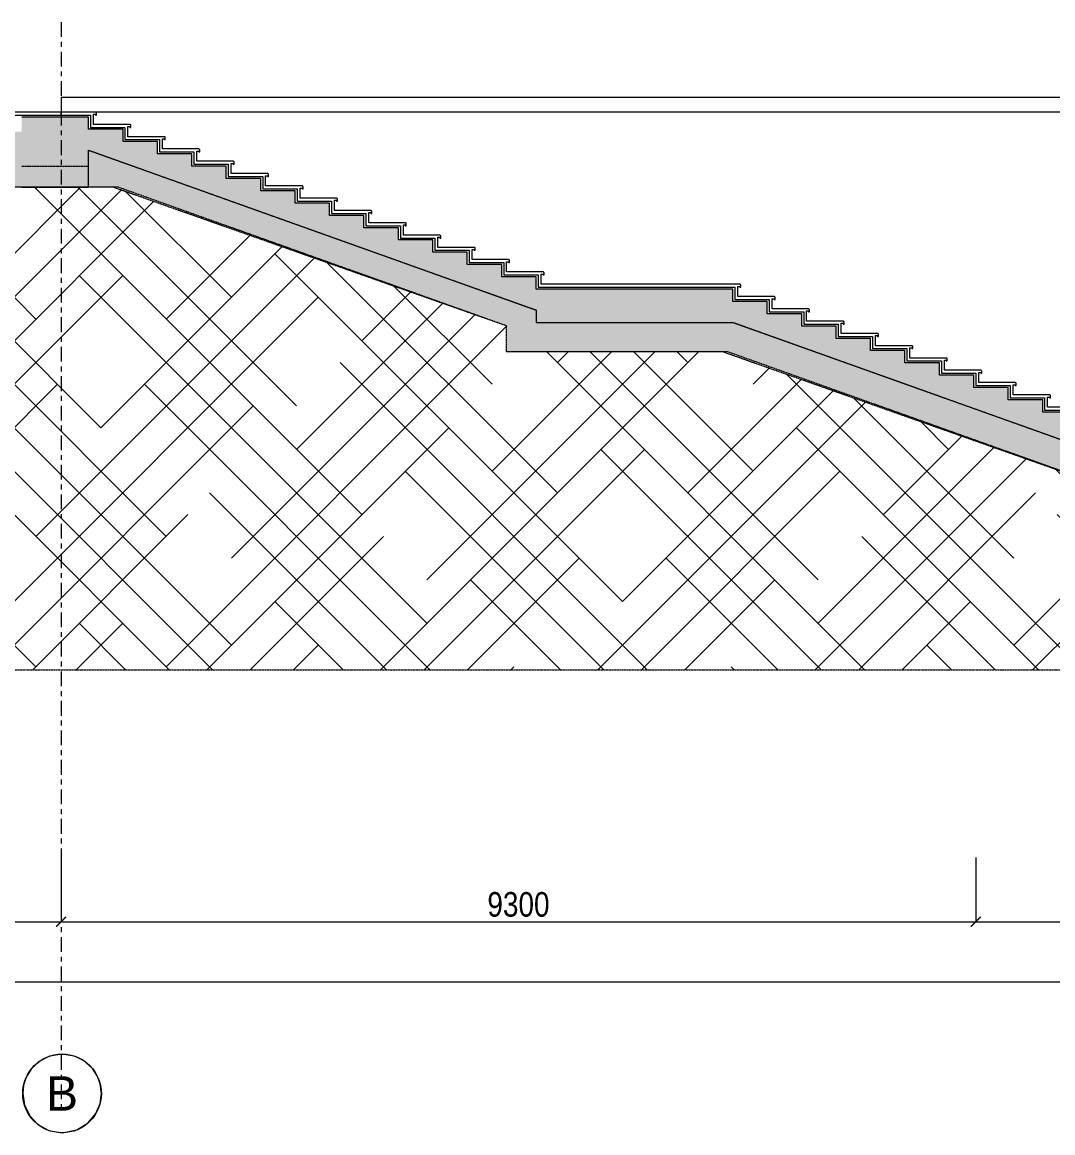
# Model space of a CAD drawing. Header units: millimetres. Extents: x 930469 to 1523124, y -120375 to 411163.
# Drawn here: x 1410073 to 1420550, y -17930 to -6640 of the extents above; entities that cross this region are included whole.
import ezdxf
from ezdxf.enums import TextEntityAlignment as Align

# ---------------------------------------------------------------- set-up
doc = ezdxf.new("R2010")
doc.units = ezdxf.units.MM
doc.set_wipeout_variables(frame=1)
doc.linetypes.add('CENTER', pattern=[3, 1.5, -0.5, 0.5, -0.5])
doc.layers.get('0').update_dxf_attribs({"color": 8, "lineweight": 0})
doc.layers.get('Defpoints').update_dxf_attribs({"color": 8, "lineweight": 0})
for name, color, linetype, lineweight in [('$1$KT-Hatch', 8, 'Continuous', 0), ('A-HATCH', 8, 'Continuous', 0), ('A-KY HIEU', 8, 'Continuous', 0), ('A-NET THAY', 8, 'Continuous', 0), ('A-TRUC', 8, 'CENTER', 0), ('A1-DIM', 8, 'Continuous', 0), ('A_COT VACH', 8, 'Continuous', 0), ('A_hoan thien', 8, 'Continuous', 0), ('xr', 8, 'Continuous', 0)]:
    doc.layers.add(name, color=color, linetype=linetype, lineweight=lineweight)
doc.styles.add('A1-arial', font='arial_1.ttf', dxfattribs={"width": 0.8})
doc.styles.add('uv-abc', font='uv-abc.shx', dxfattribs={"width": 0.85})
doc.dimstyles.new('CNC-Dim-100', dxfattribs={"dimscale": 0, "dimtxt": 250, "dimasz": 100, "dimexe": 1, "dimexo": 0, "dimgap": 50, "dimtad": 1, "dimdec": 0, "dimdsep": 46, "dimtxsty": 'uv-abc', "dimblk": 'ARCHTICK', "dimcen": 0.025, "dimdle": 100, "dimclrd": 1, "dimclre": 1, "dimclrt": 7, "dimadec": 0, "dimazin": 0, "dimtfac": 0.00072, "dimtdec": 0, "dimtix": 1, "dimtmove": 2, "dimatfit": 3, "dimfxl": 1, "dimtolj": 1, "dimarcsym": 0})

# ---------------------------------------------------------------- blocks, each defined once
blk = doc.blocks.new('Tag - Metric')
at = {"layer": 'xr'}
blk.add_lwpolyline([(0, 3.443), (-1.104, 3.261), (-2.059, 2.759), (-2.71, 2.124), (-3.133, 1.427), (-3.365, 0.727), (-3.443, 0), (-3.298, -0.988), (-2.832, -1.958), (-2.112, -2.719), (-1.155, -3.243), (0, -3.443), (1.284, -3.195), (2.286, -2.575), (2.964, -1.751), (3.329, -0.88), (3.443, 0), (3.338, 0.844), (3.082, 1.534), (2.652, 2.196), (1.843, 2.908), (1.07, 3.272), (0, 3.443)], close=True, dxfattribs=at)
blk.add_circle((0, 0), 3.443, dxfattribs=at)
at = {"layer": 'xr', "style": 'A1-arial', "flags": 8}
blk.add_attdef('1', text='', height=3, dxfattribs=at).set_placement((0, 0), align=Align.MIDDLE_CENTER)
blk = doc.blocks.new('_ArchTick')
at = {"const_width": 0.15}
blk.add_lwpolyline([(-0.5, -0.5), (0.5, 0.5)], dxfattribs=at)
blk = doc.blocks.new('*D30')
at = {"layer": 'A1-DIM', "ltscale": 3, "transparency": 16777216}
for p, q in [((1397918, -15133), (1397918, -15786)), ((1410468, -15133), (1410468, -15786)), ((1397818, -15785), (1410568, -15785))]:
    blk.add_line(p, q, dxfattribs=at)
at = {"layer": 'Defpoints', "ltscale": 3, "transparency": 16777216}
for p in [(1397918, -15133), (1410468, -15133), (1410468, -15785)]:
    blk.add_point(p, dxfattribs=at)
at = {"layer": 'A1-DIM', "ltscale": 3, "transparency": 16777216, "xscale": 100, "yscale": 100, "zscale": 100, "rotation": 180}
blk.add_blockref('_ArchTick', (1397918, -15785), dxfattribs=at)
at = {"layer": 'A1-DIM', "ltscale": 3, "transparency": 16777216, "xscale": 100, "yscale": 100, "zscale": 100}
blk.add_blockref('_ArchTick', (1410468, -15785), dxfattribs=at)
at = {"layer": 'A1-DIM', "ltscale": 3, "transparency": 16777216, "insert": (1404193, -15610), "char_height": 250, "attachment_point": 5, "style": 'uv-abc'}
blk.add_mtext('\\A1;12550', dxfattribs=at)
blk = doc.blocks.new('*D31')
at = {"layer": 'A1-DIM', "ltscale": 3, "transparency": 16777216}
for p, q in [((1410468, -15133), (1410468, -15786)), ((1419768, -15131), (1419768, -15786)), ((1410368, -15785), (1419868, -15785))]:
    blk.add_line(p, q, dxfattribs=at)
at = {"layer": 'Defpoints', "ltscale": 3, "transparency": 16777216}
for p in [(1410468, -15133), (1419768, -15131), (1419768, -15785)]:
    blk.add_point(p, dxfattribs=at)
at = {"layer": 'A1-DIM', "ltscale": 3, "transparency": 16777216, "xscale": 100, "yscale": 100, "zscale": 100, "rotation": 180}
blk.add_blockref('_ArchTick', (1410468, -15785), dxfattribs=at)
at = {"layer": 'A1-DIM', "ltscale": 3, "transparency": 16777216, "xscale": 100, "yscale": 100, "zscale": 100}
blk.add_blockref('_ArchTick', (1419768, -15785), dxfattribs=at)
at = {"layer": 'A1-DIM', "ltscale": 3, "transparency": 16777216, "insert": (1415118, -15610), "char_height": 250, "attachment_point": 5, "style": 'uv-abc'}
blk.add_mtext('\\A1;9300', dxfattribs=at)
blk = doc.blocks.new('*D32')
at = {"layer": 'A1-DIM', "ltscale": 3, "transparency": 16777216}
for p, q in [((1419768, -15131), (1419768, -15786)), ((1431418, -15130), (1431418, -15786)), ((1419668, -15785), (1431518, -15785))]:
    blk.add_line(p, q, dxfattribs=at)
at = {"layer": 'Defpoints', "ltscale": 3, "transparency": 16777216}
for p in [(1419768, -15131), (1431418, -15130), (1431418, -15785)]:
    blk.add_point(p, dxfattribs=at)
at = {"layer": 'A1-DIM', "ltscale": 3, "transparency": 16777216, "xscale": 100, "yscale": 100, "zscale": 100, "rotation": 180}
blk.add_blockref('_ArchTick', (1419768, -15785), dxfattribs=at)
at = {"layer": 'A1-DIM', "ltscale": 3, "transparency": 16777216, "xscale": 100, "yscale": 100, "zscale": 100}
blk.add_blockref('_ArchTick', (1431418, -15785), dxfattribs=at)
at = {"layer": 'A1-DIM', "ltscale": 3, "transparency": 16777216, "insert": (1425593, -15610), "char_height": 250, "attachment_point": 5, "style": 'uv-abc'}
blk.add_mtext('\\A1;11650', dxfattribs=at)
blk = doc.blocks.new('*D35')
at = {"layer": 'A1-DIM', "ltscale": 3, "transparency": 16777216}
for p, q in [((1397918, -15133), (1397918, -16396)), ((1478918, -15133), (1478918, -16396)), ((1397818, -16395), (1479018, -16395))]:
    blk.add_line(p, q, dxfattribs=at)
at = {"layer": 'Defpoints', "ltscale": 3, "transparency": 16777216}
for p in [(1397918, -15133), (1478918, -15133), (1478918, -16395)]:
    blk.add_point(p, dxfattribs=at)
at = {"layer": 'A1-DIM', "ltscale": 3, "transparency": 16777216, "xscale": 100, "yscale": 100, "zscale": 100, "rotation": 180}
blk.add_blockref('_ArchTick', (1397918, -16395), dxfattribs=at)
at = {"layer": 'A1-DIM', "ltscale": 3, "transparency": 16777216, "xscale": 100, "yscale": 100, "zscale": 100}
blk.add_blockref('_ArchTick', (1478918, -16395), dxfattribs=at)
at = {"layer": 'A1-DIM', "ltscale": 3, "transparency": 16777216, "insert": (1438418, -16220), "char_height": 250, "attachment_point": 5, "style": 'uv-abc'}
blk.add_mtext('\\A1;81000', dxfattribs=at)

msp = doc.modelspace()

# ---------------------------------------------------------------- hatches: boundary and pattern name
at = {"layer": '$1$KT-Hatch', "ltscale": 3}
h = msp.add_hatch(dxfattribs=at)
h.set_pattern_fill('HOUND', color=256, scale=5000, angle=45)
h.set_pattern_definition([(45, (382032.3, -39047.4), (662.91261, 1104.85435), [5000, -2500]), (135, (382032.3, -39047.4), (662.91261, -1104.85435), [5000, -2500])])
h.paths.add_polyline_path([(1480617.7, -8783.8), (1479387.7, -8783.8), (1463043.1, -8783.8), (1449201.7, -8354.3), (1443069.2, -8353.8), (1441841.2, -8366.4), (1437837.7, -9777.6), (1437837.7, -9991.2), (1435641.7, -9991.2), (1431233, -11547.2), (1431237.7, -12153.8), (1421597.7, -12153.8), (1421602.5, -11547.2), (1417193.8, -9991.2), (1414997.7, -9991.2), (1414997.7, -9727.6), (1410995.8, -8317.2), (1409767.1, -8317.2), (1406566.5, -8303.8), (1401787.1, -8283.8), (1396217.7, -8283.8), (1396217.7, -13223), (1480617.7, -13223)])
at = {"layer": 'A-HATCH', "ltscale": 3}
h = msp.add_hatch(dxfattribs=at)
h.set_pattern_fill('CHAU-01', color=256, scale=40, pattern_type=2)
h.set_pattern_definition([(50, (382032.3, -48053.48), (286.904073, -25.100854), [30, -330]), (355, (382032.3, -48053.48), (-55.50053, 300.87685), [24, -264]), (100.4514, (382056.2, -48055.57), (231.40375, 275.77582), [25.496076, -280.456845]), (46.1842, (382032.3, -47973.48), (426.89642, -66.2076), [45, -495]), (96.6356, (382067.87, -47979), (373.86508, 389.64715), [38.24412, -420.6852]), (351.1842, (382032.3, -47973.48), (373.86478, 389.64744), [36, -396]), (21, (382072.3, -47993.48), (238.76282, -161.047556), [30, -330]), (326, (382072.3, -47993.48), (97.32613, 290.06002), [24, -264]), (71.4514, (382092.2, -48006.9), (336.08905, 129.0122), [25.496076, -280.456845]), (37.5, (382032.3, -48053.48), (4.863942, 133.157542), [0, -260.8, 0, -268, 0, -265]), (7.5, (382032.3, -48053.48), (105.227815, 157.764685), [0, -152.8, 0, -254.8, 0, -101]), (327.5, (381943.1, -48053.48), (213.528974, -9.021949), [0, -100, 0, -312, 0, -414]), (317.5, (381903.1, -48053.48), (233.274468, 40.041993), [0, -130, 0, -207.2, 0, -294]), (45, (382032.3, -48053.48), (-120.208153, 120.208153), []), (45, (382032.3, -48004.48), (-120.208153, 120.208153), [])])
h.paths.add_polyline_path([(1427537.7, -11353.8), (1427537.7, -11228.8), (1425297.7, -11228.8), (1425297.7, -11353.8), (1425457.7, -11653.8), (1424867.7, -11653.8), (1424867.7, -11353.8), (1422447.7, -11353.8), (1422447.7, -11653.8), (1422197.7, -11653.8), (1422197.7, -11303.8), (1422097.7, -11303.8), (1422097.7, -11103.8), (1421847.7, -11103.8), (1421847.7, -10978.8), (1421497.7, -10978.8), (1421497.7, -10853.8), (1421147.7, -10853.8), (1421147.7, -10728.8), (1420797.7, -10728.8), (1420797.7, -10603.8), (1420447.7, -10603.8), (1420447.7, -10478.8), (1420097.7, -10478.8), (1420097.7, -10353.8), (1419747.7, -10353.8), (1419747.7, -10228.8), (1419397.7, -10228.8), (1419397.7, -10103.8), (1419047.7, -10103.8), (1419047.7, -9978.8), (1418697.7, -9978.8), (1418697.7, -9853.8), (1418347.7, -9853.8), (1418347.7, -9728.8), (1417997.7, -9728.8), (1417997.7, -9603.8), (1417647.7, -9603.8), (1417647.7, -9478.8), (1417297.7, -9478.8), (1417297.7, -9353.8), (1415297.7, -9353.8), (1415297.7, -9228.8), (1414947.7, -9228.8), (1414947.7, -9103.8), (1414597.7, -9103.8), (1414597.7, -8978.8), (1414247.7, -8978.8), (1414247.7, -8853.8), (1413897.7, -8853.8), (1413897.7, -8728.8), (1413547.7, -8728.8), (1413547.7, -8603.8), (1413197.7, -8603.8), (1413197.7, -8478.8), (1412847.7, -8478.8), (1412847.7, -8353.8), (1412497.7, -8353.8), (1412497.7, -8228.8), (1412147.7, -8228.8), (1412147.7, -8103.8), (1411797.7, -8103.8), (1411797.7, -7978.8), (1411447.7, -7978.8), (1411447.7, -7853.8), (1411097.7, -7853.8), (1411097.7, -7728.8), (1410747.7, -7728.8), (1410747.7, -7603.8), (1410467.7, -7603.8), (1410267.7, -7603.8), (1410067.7, -7603.8), (1410067.7, -8317.2), (1410747.7, -8317.2), (1410747.7, -7941.2), (1415297.7, -9566.2), (1415297.7, -9691.2), (1417297.7, -9691.2), (1421897.7, -11334.1), (1421897.7, -11853.8), (1426417.7, -11853.8), (1430937.7, -11853.8), (1430937.7, -11334.1), (1435537.7, -9691.2), (1437537.7, -9691.2), (1437537.7, -9566.2), (1442087.7, -7941.2), (1442087.7, -8360.4), (1442767.7, -8360.4), (1442767.7, -7603.8), (1442567.7, -7603.8), (1442367.7, -7603.8), (1442087.7, -7603.8), (1442087.7, -7728.8), (1441737.7, -7728.8), (1441737.7, -7853.8), (1441387.7, -7853.8), (1441387.7, -7978.8), (1441037.7, -7978.8), (1441037.7, -8103.8), (1440687.7, -8103.8), (1440687.7, -8228.8), (1440337.7, -8228.8), (1440337.7, -8353.8), (1439987.7, -8353.8), (1439987.7, -8478.8), (1439637.7, -8478.8), (1439637.7, -8603.8), (1439287.7, -8603.8), (1439287.7, -8728.8), (1438937.7, -8728.8), (1438937.7, -8853.8), (1438587.7, -8853.8), (1438587.7, -8978.8), (1438237.7, -8978.8), (1438237.7, -9103.8), (1437887.7, -9103.8), (1437887.7, -9228.8), (1437537.7, -9228.8), (1437537.7, -9353.8), (1435537.7, -9353.8), (1435537.7, -9478.8), (1435187.7, -9478.8), (1435187.7, -9603.8), (1434837.7, -9603.8), (1434837.7, -9728.8), (1434487.7, -9728.8), (1434487.7, -9853.8), (1434137.7, -9853.8), (1434137.7, -9978.8), (1433787.7, -9978.8), (1433787.7, -10103.8), (1433437.7, -10103.8), (1433437.7, -10228.8), (1433087.7, -10228.8), (1433087.7, -10353.8), (1432737.7, -10353.8), (1432737.7, -10478.8), (1432387.7, -10478.8), (1432387.7, -10603.8), (1432037.7, -10603.8), (1432037.7, -10728.8), (1431687.7, -10728.8), (1431687.7, -10853.8), (1431337.7, -10853.8), (1431337.7, -10978.8), (1430987.7, -10978.8), (1430987.7, -11103.8), (1430737.7, -11103.8), (1430737.7, -11303.8), (1430637.7, -11303.8), (1430637.7, -11653.8), (1430387.7, -11653.8), (1430387.7, -11353.8), (1427967.7, -11353.8), (1427967.7, -11653.8), (1427377.7, -11653.8)])
h = msp.add_hatch(dxfattribs=at)
h.set_pattern_fill('DOTS', color=256, scale=1000)
h.set_pattern_definition([(0, (382032.295, -39047.4), (31.25, 62.5), [0, -62.5])])
h.paths.add_polyline_path([(1480617.7, -8783.8), (1479387.7, -8783.8), (1463047.7, -8783.8), (1449206.4, -8354.3), (1443067.7, -8353.8), (1441787.7, -8366.9), (1437837.7, -9777.6), (1437837.7, -9991.2), (1435589.7, -9991.2), (1431233, -11547.2), (1431235.8, -12151.5), (1421599.3, -12148.7), (1421602.5, -11547.2), (1417245.8, -9991.2), (1414997.7, -9991.2), (1414997.7, -9727.6), (1411047.7, -8317.2), (1409767.7, -8317.2), (1406567.7, -8303.8), (1401787.7, -8283.8), (1396217.7, -8283.8), (1396217.7, -7903.8), (1397917.7, -7903.8), (1397917.7, -8063.8), (1397747.7, -8063.8), (1397747.7, -8163.8), (1398337.7, -8163.8), (1398337.7, -8063.8), (1398187.7, -8063.8), (1398187.7, -7703.8), (1398747.7, -7703.8), (1398747.7, -7883.8), (1398647.7, -7883.8), (1398647.7, -7983.8), (1401487.7, -7983.8), (1401487.7, -7883.8), (1401387.7, -7883.8), (1401387.7, -7753.8), (1406867.7, -7753.8), (1406867.7, -8003.8), (1407367.7, -8003.8), (1407367.7, -7753.8), (1410067.7, -7753.8), (1410067.7, -8103.8), (1410747.7, -8103.8), (1410747.7, -7941.2), (1415297.7, -9566.2), (1415297.7, -9691.2), (1417297.7, -9691.2), (1421897.7, -11334.1), (1421897.7, -11853.8), (1430937.7, -11853.8), (1430937.7, -11334.1), (1435537.7, -9691.2), (1437537.7, -9691.2), (1437537.7, -9566.2), (1442087.7, -7941.2), (1442087.7, -8103.8), (1442767.7, -8103.8), (1442767.7, -7753.8), (1445467.7, -7753.8), (1445467.7, -8003.8), (1445967.7, -8003.8), (1445967.7, -7753.8), (1449216.5, -7753.8), (1463446.9, -7993.4), (1463447.7, -8103.8), (1463347.7, -8103.8), (1463347.7, -8186.8), (1473867.7, -8183.8), (1473867.7, -8303.8), (1473767.7, -8303.8), (1473767.7, -8403.8), (1474187.7, -8403.8), (1474187.7, -8303.8), (1474087.7, -8303.8), (1474087.7, -8123.8), (1475447.7, -8123.8), (1475447.7, -8213.8), (1475447.7, -8303.8), (1475347.7, -8303.8), (1475347.7, -8403.8), (1478187.7, -8403.8), (1478187.7, -8383.8), (1478087.7, -8383.8), (1478087.7, -8203.8), (1478647.7, -8203.8), (1478647.7, -8563.8), (1478497.7, -8563.8), (1478497.7, -8663.8), (1479087.7, -8663.8), (1479087.7, -8563.8), (1478917.7, -8563.8), (1478917.7, -8403.8), (1480617.7, -8403.8)])

# ---------------------------------------------------------------- linework, layer by layer
at = {"layer": 'A-NET THAY', "ltscale": 3}
for points in [[(1442367.7, -7553.8), (1442367.7, -7403.8), (1410467.7, -7403.8), (1410467.7, -7553.8)], [(1442037.7, -7553.8), (1410797.7, -7553.8)]]:
    msp.add_lwpolyline(points, dxfattribs=at)
at = {"layer": 'A-TRUC', "ltscale": 100}
msp.add_lwpolyline([(1410467.7, -6640), (1410467.7, -17678.4)], dxfattribs=at)
at = {"layer": 'A-TRUC', "ltscale": 3}
for points in [[(1410067.7, -8103.8), (1410747.7, -8103.8), (1410747.7, -7941.2), (1415297.7, -9566.2), (1415297.7, -9691.2), (1417297.7, -9691.2), (1421897.7, -11334.1), (1421897.7, -11853.8), (1430937.7, -11853.8), (1430937.7, -11334.1), (1435537.7, -9691.2), (1437537.7, -9691.2), (1437537.7, -9566.2), (1442087.7, -7941.2), (1442087.7, -8103.8), (1442767.7, -8103.8), (1442767.7, -7753.8), (1445467.7, -7753.8), (1445467.7, -8003.8), (1445967.7, -8003.8), (1445967.7, -7753.8), (1449216.5, -7753.8), (1463446.9, -7993.4)], [(1463047.7, -8783.8), (1449206.4, -8354.3), (1443067.7, -8353.8), (1441787.7, -8366.9), (1437837.7, -9777.6), (1437837.7, -9991.2), (1435589.7, -9991.2), (1431233, -11547.2), (1431235.8, -12151.5), (1421599.3, -12148.7), (1421602.5, -11547.2), (1417245.8, -9991.2), (1414997.7, -9991.2), (1414997.7, -9727.6), (1411047.7, -8317.2), (1409767.7, -8317.2)]]:
    msp.add_lwpolyline(points, dxfattribs=at)
msp.add_lwpolyline([(1480617.7, -8783.8), (1479387.7, -8783.8), (1463043.1, -8783.8), (1449201.7, -8354.3), (1443069.2, -8353.8), (1441841.2, -8366.4), (1437837.7, -9777.6), (1437837.7, -9991.2), (1435641.7, -9991.2), (1431233, -11547.2), (1431237.7, -12153.8), (1421597.7, -12153.8), (1421602.5, -11547.2), (1417193.8, -9991.2), (1414997.7, -9991.2), (1414997.7, -9727.6), (1410995.8, -8317.2), (1409767.1, -8317.2), (1406566.5, -8303.8), (1401787.1, -8283.8), (1396217.7, -8283.8), (1396217.7, -13223), (1480617.7, -13223)], close=True, dxfattribs=at)
at = {"layer": 'A_COT VACH', "ltscale": 3}
for points in [[(1420797.7, -10603.8), (1420447.7, -10603.8), (1420447.7, -10478.8), (1420097.7, -10478.8), (1420097.7, -10353.8), (1419747.7, -10353.8), (1419747.7, -10228.8), (1419397.7, -10228.8), (1419397.7, -10103.8), (1419047.7, -10103.8), (1419047.7, -9978.8), (1418697.7, -9978.8), (1418697.7, -9853.8), (1418347.7, -9853.8), (1418347.7, -9728.8), (1417997.7, -9728.8), (1417997.7, -9603.8), (1417647.7, -9603.8), (1417647.7, -9478.8), (1417297.7, -9478.8), (1417297.7, -9353.8), (1415297.7, -9353.8), (1415297.7, -9228.8), (1414947.7, -9228.8), (1414947.7, -9103.8), (1414597.7, -9103.8), (1414597.7, -8978.8), (1414247.7, -8978.8), (1414247.7, -8853.8), (1413897.7, -8853.8), (1413897.7, -8728.8), (1413547.7, -8728.8), (1413547.7, -8603.8), (1413197.7, -8603.8), (1413197.7, -8478.8), (1412847.7, -8478.8), (1412847.7, -8353.8), (1412497.7, -8353.8), (1412497.7, -8228.8), (1412147.7, -8228.8), (1412147.7, -8103.8), (1411797.7, -8103.8), (1411797.7, -7978.8), (1411447.7, -7978.8), (1411447.7, -7853.8), (1411097.7, -7853.8), (1411097.7, -7728.8), (1410747.7, -7728.8), (1410747.7, -7603.8), (1410467.7, -7603.8), (1410267.7, -7603.8), (1410067.7, -7603.8)], [(1410067.7, -8317.2), (1410747.7, -8317.2), (1410747.7, -7941.2), (1415297.7, -9566.2), (1415297.7, -9691.2), (1417297.7, -9691.2), (1421897.7, -11334.1), (1421897.7, -11853.8), (1426417.7, -11853.8), (1430937.7, -11853.8), (1430937.7, -11334.1), (1435537.7, -9691.2)]]:
    msp.add_lwpolyline(points, dxfattribs=at)
at = {"layer": 'A_hoan thien', "ltscale": 3}
msp.add_lwpolyline([(1407417.7, -7583.8), (1410467.7, -7583.8), (1410467.7, -7553.8), (1407417.7, -7553.8)], dxfattribs=at)
msp.add_lwpolyline([(1420867.7, -10553.8), (1420497.7, -10553.8), (1420497.7, -10450.8), (1420517.7, -10450.8), (1420517.7, -10458.8), (1420527.7, -10458.8), (1420527.7, -10438.8, 0.4142136), (1420517.7, -10428.8), (1420147.7, -10428.8), (1420147.7, -10325.8), (1420167.7, -10325.8), (1420167.7, -10333.8), (1420177.7, -10333.8), (1420177.7, -10313.8, 0.4142136), (1420167.7, -10303.8), (1419797.7, -10303.8), (1419797.7, -10200.8), (1419817.7, -10200.8), (1419817.7, -10208.8), (1419827.7, -10208.8), (1419827.7, -10188.8, 0.4142136), (1419817.7, -10178.8), (1419447.7, -10178.8), (1419447.7, -10075.8), (1419467.7, -10075.8), (1419467.7, -10083.8), (1419477.7, -10083.8), (1419477.7, -10063.8, 0.4142136), (1419467.7, -10053.8), (1419097.7, -10053.8), (1419097.7, -9950.8), (1419117.7, -9950.8), (1419117.7, -9958.8), (1419127.7, -9958.8), (1419127.7, -9938.8, 0.4142136), (1419117.7, -9928.8), (1418747.7, -9928.8), (1418747.7, -9825.8), (1418767.7, -9825.8), (1418767.7, -9833.8), (1418777.7, -9833.8), (1418777.7, -9813.8, 0.4142136), (1418767.7, -9803.8), (1418397.7, -9803.8), (1418397.7, -9700.8), (1418417.7, -9700.8), (1418417.7, -9708.8), (1418427.7, -9708.8), (1418427.7, -9688.8, 0.4142136), (1418417.7, -9678.8), (1418047.7, -9678.8), (1418047.7, -9575.8), (1418067.7, -9575.8), (1418067.7, -9583.8), (1418077.7, -9583.8), (1418077.7, -9563.8, 0.4142136), (1418067.7, -9553.8), (1417697.7, -9553.8), (1417697.7, -9450.8), (1417717.7, -9450.8), (1417717.7, -9458.8), (1417727.7, -9458.8), (1417727.7, -9438.8, 0.4142136), (1417717.7, -9428.8), (1417347.7, -9428.8), (1417347.7, -9325.8), (1417367.7, -9325.8), (1417367.7, -9333.8), (1417377.7, -9333.8), (1417377.7, -9313.8, 0.4142136), (1417367.7, -9303.8), (1415347.7, -9303.8), (1415347.7, -9200.8), (1415367.7, -9200.8), (1415367.7, -9208.8), (1415377.7, -9208.8), (1415377.7, -9188.8, 0.4142136), (1415367.7, -9178.8), (1414997.7, -9178.8), (1414997.7, -9075.8), (1415017.7, -9075.8), (1415017.7, -9083.8), (1415027.7, -9083.8), (1415027.7, -9063.8, 0.4142136), (1415017.7, -9053.8), (1414647.7, -9053.8), (1414647.7, -8950.8), (1414667.7, -8950.8), (1414667.7, -8958.8), (1414677.7, -8958.8), (1414677.7, -8938.8, 0.4142136), (1414667.7, -8928.8), (1414297.7, -8928.8), (1414297.7, -8825.8), (1414317.7, -8825.8), (1414317.7, -8833.8), (1414327.7, -8833.8), (1414327.7, -8813.8, 0.4142136), (1414317.7, -8803.8), (1413947.7, -8803.8), (1413947.7, -8700.8), (1413967.7, -8700.8), (1413967.7, -8708.8), (1413977.7, -8708.8), (1413977.7, -8688.8, 0.4142136), (1413967.7, -8678.8), (1413597.7, -8678.8), (1413597.7, -8575.8), (1413617.7, -8575.8), (1413617.7, -8583.8), (1413627.7, -8583.8), (1413627.7, -8563.8, 0.4142136), (1413617.7, -8553.8), (1413247.7, -8553.8), (1413247.7, -8450.8), (1413267.7, -8450.8), (1413267.7, -8458.8), (1413277.7, -8458.8), (1413277.7, -8438.8, 0.4142136), (1413267.7, -8428.8), (1412897.7, -8428.8), (1412897.7, -8325.8), (1412917.7, -8325.8), (1412917.7, -8333.8), (1412927.7, -8333.8), (1412927.7, -8313.8, 0.4142136), (1412917.7, -8303.8), (1412547.7, -8303.8), (1412547.7, -8200.8), (1412567.7, -8200.8), (1412567.7, -8208.8), (1412577.7, -8208.8), (1412577.7, -8188.8, 0.4142136), (1412567.7, -8178.8), (1412197.7, -8178.8), (1412197.7, -8075.8), (1412217.7, -8075.8), (1412217.7, -8083.8), (1412227.7, -8083.8), (1412227.7, -8063.8, 0.4142136), (1412217.7, -8053.8), (1411847.7, -8053.8), (1411847.7, -7950.8), (1411867.7, -7950.8), (1411867.7, -7958.8), (1411877.7, -7958.8), (1411877.7, -7938.8, 0.4142136), (1411867.7, -7928.8), (1411497.7, -7928.8), (1411497.7, -7825.8), (1411517.7, -7825.8), (1411517.7, -7833.8), (1411527.7, -7833.8), (1411527.7, -7813.8, 0.4142136), (1411517.7, -7803.8), (1411147.7, -7803.8), (1411147.7, -7700.8), (1411167.7, -7700.8), (1411167.7, -7708.8), (1411177.7, -7708.8), (1411177.7, -7688.8, 0.4142136), (1411167.7, -7678.8), (1410797.7, -7678.8), (1410797.7, -7575.8), (1410817.7, -7575.8), (1410817.7, -7583.8), (1410827.7, -7583.8), (1410827.7, -7563.8, 0.4142136), (1410817.7, -7553.8), (1410467.7, -7553.8), (1410467.7, -7583.8), (1410767.7, -7583.8), (1410767.7, -7708.8), (1411117.7, -7708.8), (1411117.7, -7833.8), (1411467.7, -7833.8), (1411467.7, -7958.8), (1411817.7, -7958.8), (1411817.7, -8083.8), (1412167.7, -8083.8), (1412167.7, -8208.8), (1412517.7, -8208.8), (1412517.7, -8333.8), (1412867.7, -8333.8), (1412867.7, -8458.8), (1413217.7, -8458.8), (1413217.7, -8583.8), (1413567.7, -8583.8), (1413567.7, -8708.8), (1413917.7, -8708.8), (1413917.7, -8833.8), (1414267.7, -8833.8), (1414267.7, -8958.8), (1414617.7, -8958.8), (1414617.7, -9083.8), (1414967.7, -9083.8), (1414967.7, -9208.8), (1415317.7, -9208.8), (1415317.7, -9333.8), (1417317.7, -9333.8), (1417317.7, -9458.8), (1417667.7, -9458.8), (1417667.7, -9583.8), (1418017.7, -9583.8), (1418017.7, -9708.8), (1418367.7, -9708.8), (1418367.7, -9833.8), (1418717.7, -9833.8), (1418717.7, -9958.8), (1419067.7, -9958.8), (1419067.7, -10083.8), (1419417.7, -10083.8), (1419417.7, -10208.8), (1419767.7, -10208.8), (1419767.7, -10333.8), (1420117.7, -10333.8), (1420117.7, -10458.8), (1420467.7, -10458.8), (1420467.7, -10583.8), (1420817.7, -10583.8)], format="xyb", dxfattribs=at)

# ---------------------------------------------------------------- dimensions: what is measured, and where the dimension line sits
at = {"layer": 'A1-DIM', "ltscale": 3}
for base, p1, p2, picture, middle in [((1410467.7, -15785.1), (1397917.7, -15133.3), (1410467.7, -15133.3), '*D30', (1404192.7, -15610.1)), ((1478917.7, -16394.9), (1397917.7, -15133.3), (1478917.7, -15133.3), '*D35', (1438417.7, -16219.9)), ((1419767.7, -15785.1), (1410467.7, -15133.3), (1419767.7, -15130.8), '*D31', (1415117.7, -15610.1)), ((1431417.7, -15785.1), (1419767.7, -15130.8), (1431417.7, -15129.6), '*D32', (1425592.7, -15610.1))]:
    dim = msp.add_linear_dim(base=base, p1=p1, p2=p2, dimstyle='CNC-Dim-100', override={"dimscale": 1}, dxfattribs=at)
    dim.commit()
    dim.dimension.update_dxf_attribs({"geometry": picture, "text_midpoint": middle})

# ---------------------------------------------------------------- next in the draw order: block references
at = {"layer": 'A-KY HIEU'}
ref = msp.add_blockref('Tag - Metric', (1410478.1, -17530.4), dxfattribs=dict(at, xscale=116.1839529996136, yscale=116.1839529996136, zscale=116.1839529996136))
ref.add_attrib('DETAIL#', 'B', dxfattribs={"layer": '0', "height": 350, "style": 'A1-arial'}).set_placement((1410478.1, -17530.4), align=Align.MIDDLE_CENTER)

doc.saveas('drawing.dxf')
